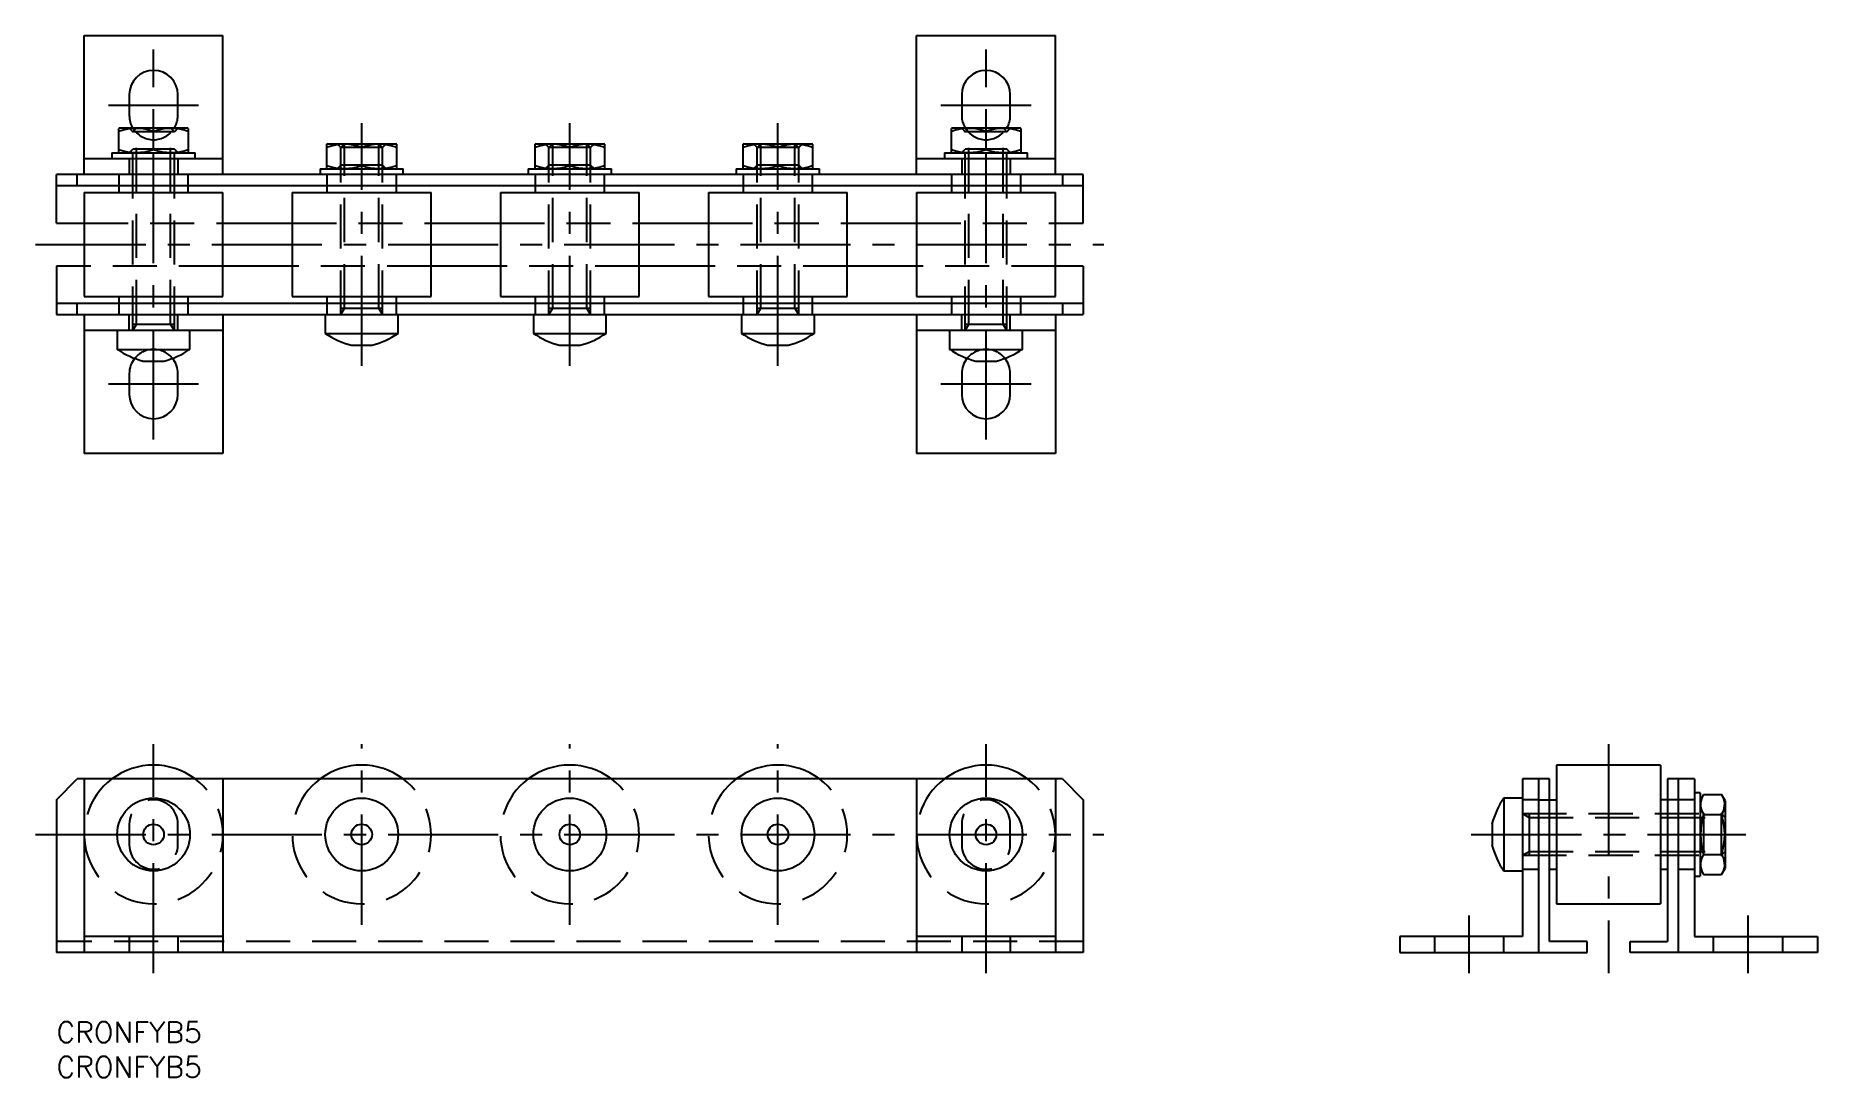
# Model space of a CAD drawing. Extents: x -3 to 254, y -8 to 142.
import ezdxf

# ---------------------------------------------------------------- set-up
doc = ezdxf.new("R2010")
doc.units = 0
doc.header["$LTSCALE"] = 0.5
doc.linetypes.add('CENTER', pattern=[50.8, 31.75, -6.35, 6.35, -6.35])
doc.linetypes.add('DASHED', pattern=[19.05, 12.7, -6.35])
for name, color, linetype in [('MSM_CENTER', 1, 'CENTER'), ('MSM_CONTINUOUS', 7, 'CONTINUOUS'), ('MSM_DASHED', 4, 'DASHED'), ('MSM_PART_NUMBER', 7, 'CONTINUOUS')]:
    doc.layers.add(name, color=color, linetype=linetype)
doc.styles.get("Standard").update_dxf_attribs({"font": 'txt.shx', "height": 3, "bigfont": 'bigfont.shx'})

# ---------------------------------------------------------------- blocks, each defined once
blk = doc.blocks.new('*U45')
at = {"layer": 'MSM_PART_NUMBER'}
blk.add_text('CRONFYB5', height=3, dxfattribs=at).set_placement((0, -3))
blk = doc.blocks.new('*U46')
at = {"layer": 'MSM_PART_NUMBER'}
blk.add_text('CRONFYB5', height=3, dxfattribs=at).set_placement((0, -8))

msp = doc.modelspace()

# ---------------------------------------------------------------- linework, layer by layer
at = {"layer": 'MSM_CENTER'}
for p, q in [((14, 83.91), (14, 140.11)), ((134, 83.91), (134, 140.11)), ((7.5, 132.11), (20.5, 132.11)), ((127.5, 132.11), (140.5, 132.11)), ((44, 94.51), (44, 129.51)), ((74, 94.51), (74, 129.51)), ((104, 94.51), (104, 129.51)), ((-3, 112.01), (151, 112.01)), ((20.5, 91.91), (7.5, 91.91)), ((140.5, 91.91), (127.5, 91.91)), ((14, 7), (14, 40)), ((44, 14), (44, 40)), ((74, 14), (74, 40)), ((104, 14), (104, 40)), ((134, 7), (134, 40)), ((223.74, 40), (223.74, 7)), ((-3, 27), (151, 27)), ((203.94, 27), (243.54, 27)), ((203.64, 7), (203.64, 15.3)), ((243.84, 7), (243.84, 15.3))]:
    msp.add_line(p, q, dxfattribs=at)
at = {"layer": 'MSM_CONTINUOUS'}
for p, q in [((4, 122.11), (4, 142.11)), ((4, 142.11), (24, 142.11)), ((24, 122.11), (24, 142.11)), ((124, 122.11), (124, 142.11)), ((124, 142.11), (144, 142.11)), ((144, 122.11), (144, 142.11)), ((10.5, 133.61), (10.5, 130.61)), ((17.5, 130.61), (17.5, 133.61)), ((130.5, 133.61), (130.5, 130.61)), ((137.5, 130.61), (137.5, 133.61)), ((9.1, 128.81), (9, 128.75)), ((9, 125.27), (9, 128.75)), ((9.1, 128.81), (18.9, 128.81)), ((19, 128.75), (18.9, 128.81)), ((19, 128.75), (19, 125.27)), ((129.1, 128.81), (129, 128.75)), ((129, 125.27), (129, 128.75)), ((129.1, 128.81), (138.9, 128.81)), ((139, 128.75), (138.9, 128.81)), ((139, 128.75), (139, 125.27)), ((14, 125.72), (14, 128.31)), ((39.1, 126.51), (39, 126.45)), ((39, 122.97), (39, 126.45)), ((39.1, 126.51), (48.9, 126.51)), ((44, 123.42), (44, 126.01)), ((49, 126.45), (48.9, 126.51)), ((49, 126.45), (49, 122.97)), ((69.1, 126.51), (69, 126.45)), ((69, 122.97), (69, 126.45)), ((69.1, 126.51), (78.9, 126.51)), ((74, 123.42), (74, 126.01)), ((79, 126.45), (78.9, 126.51)), ((79, 126.45), (79, 122.97)), ((99.1, 126.51), (99, 126.45)), ((99, 122.97), (99, 126.45)), ((99.1, 126.51), (108.9, 126.51)), ((104, 123.42), (104, 126.01)), ((109, 126.45), (108.9, 126.51)), ((109, 126.45), (109, 122.97)), ((134, 125.72), (134, 128.31)), ((4, 124.41), (24, 124.41)), ((8, 125.21), (8, 124.41)), ((8, 125.21), (20, 125.21)), ((9, 125.27), (9.1, 125.21)), ((18.9, 125.21), (19, 125.27)), ((20, 124.41), (20, 125.21)), ((124, 124.41), (144, 124.41)), ((128, 125.21), (128, 124.41)), ((128, 125.21), (140, 125.21)), ((129, 125.27), (129.1, 125.21)), ((138.9, 125.21), (139, 125.27)), ((140, 124.41), (140, 125.21)), ((0, 115.11), (0, 122.11)), ((148, 122.11), (0, 122.11)), ((3, 120.51), (3, 122.11)), ((38, 122.91), (38, 122.11)), ((38, 122.91), (50, 122.91)), ((39, 122.97), (39.1, 122.91)), ((48.9, 122.91), (49, 122.97)), ((50, 122.11), (50, 122.91)), ((68, 122.91), (68, 122.11)), ((68, 122.91), (80, 122.91)), ((69, 122.97), (69.1, 122.91)), ((78.9, 122.91), (79, 122.97)), ((80, 122.11), (80, 122.91)), ((98, 122.91), (98, 122.11)), ((98, 122.91), (110, 122.91)), ((99, 122.97), (99.1, 122.91)), ((108.9, 122.91), (109, 122.97)), ((110, 122.11), (110, 122.91)), ((145, 122.11), (145, 120.51)), ((148, 115.11), (148, 122.11)), ((0, 120.51), (148, 120.51)), ((4, 119.51), (4, 104.51)), ((4, 119.51), (24, 119.51)), ((9, 120.51), (9, 119.51)), ((19, 119.51), (19, 120.51)), ((24, 104.51), (24, 119.51)), ((34, 119.51), (34, 104.51)), ((34, 119.51), (54, 119.51)), ((39, 120.51), (39, 119.51)), ((49, 119.51), (49, 120.51)), ((54, 104.51), (54, 119.51)), ((64, 119.51), (64, 104.51)), ((64, 119.51), (84, 119.51)), ((69, 120.51), (69, 119.51)), ((79, 119.51), (79, 120.51)), ((84, 104.51), (84, 119.51)), ((94, 119.51), (94, 104.51)), ((94, 119.51), (114, 119.51)), ((99, 120.51), (99, 119.51)), ((109, 119.51), (109, 120.51)), ((114, 104.51), (114, 119.51)), ((124, 119.51), (124, 104.51)), ((124, 119.51), (144, 119.51)), ((129, 120.51), (129, 119.51)), ((139, 119.51), (139, 120.51)), ((144, 104.51), (144, 119.51)), ((0, 115.11), (4, 115.11)), ((24, 115.11), (34, 115.11)), ((54, 115.11), (64, 115.11)), ((84, 115.11), (94, 115.11)), ((114, 115.11), (124, 115.11)), ((144, 115.11), (148, 115.11)), ((0, 108.91), (0, 101.91)), ((4, 108.91), (0, 108.91)), ((34, 108.91), (24, 108.91)), ((64, 108.91), (54, 108.91)), ((94, 108.91), (84, 108.91)), ((124, 108.91), (114, 108.91)), ((148, 108.91), (144, 108.91)), ((148, 108.91), (148, 101.91)), ((148, 103.51), (0, 103.51)), ((3, 101.91), (3, 103.51)), ((4, 104.51), (24, 104.51)), ((9, 104.51), (9, 103.51)), ((19, 103.51), (19, 104.51)), ((34, 104.51), (54, 104.51)), ((39, 104.51), (39, 103.51)), ((49, 103.51), (49, 104.51)), ((64, 104.51), (84, 104.51)), ((69, 104.51), (69, 103.51)), ((79, 103.51), (79, 104.51)), ((94, 104.51), (114, 104.51)), ((99, 104.51), (99, 103.51)), ((109, 103.51), (109, 104.51)), ((124, 104.51), (144, 104.51)), ((129, 104.51), (129, 103.51)), ((139, 103.51), (139, 104.51)), ((145, 103.51), (145, 101.91)), ((0, 101.91), (148, 101.91)), ((4, 101.91), (4, 81.91)), ((24, 101.91), (24, 81.91)), ((38.75, 101.91), (38.75, 99.2)), ((49.25, 99.2), (49.25, 101.91)), ((68.75, 101.91), (68.75, 99.2)), ((79.25, 99.2), (79.25, 101.91)), ((98.75, 101.91), (98.75, 99.2)), ((109.25, 99.2), (109.25, 101.91)), ((124, 101.91), (124, 81.91)), ((144, 101.91), (144, 81.91)), ((24, 99.61), (4, 99.61)), ((8.75, 99.61), (8.75, 96.9)), ((19.25, 96.9), (19.25, 99.61)), ((38.75, 99.2), (49.25, 99.2)), ((68.75, 99.2), (79.25, 99.2)), ((98.75, 99.2), (109.25, 99.2)), ((144, 99.61), (124, 99.61)), ((128.75, 99.61), (128.75, 96.9)), ((139.25, 96.9), (139.25, 99.61)), ((8.75, 96.9), (19.25, 96.9)), ((12.51, 95.21), (15.49, 95.21)), ((42.51, 97.51), (45.49, 97.51)), ((72.51, 97.51), (75.49, 97.51)), ((102.51, 97.51), (105.49, 97.51)), ((128.75, 96.9), (139.25, 96.9)), ((132.51, 95.21), (135.49, 95.21)), ((10.5, 93.41), (10.5, 90.41)), ((17.5, 90.41), (17.5, 93.41)), ((130.5, 93.41), (130.5, 90.41)), ((137.5, 90.41), (137.5, 93.41)), ((24, 81.91), (4, 81.91)), ((144, 81.91), (124, 81.91)), ((216.24, 37), (216.24, 17)), ((231.24, 37), (216.24, 37)), ((231.24, 37), (231.24, 17)), ((0, 32), (3, 35)), ((145, 35), (3, 35)), ((4, 35), (4, 10)), ((24, 35), (24, 10)), ((124, 35), (124, 10)), ((144, 35), (144, 10)), ((145, 35), (148, 32)), ((215.24, 35), (211.34, 35)), ((211.34, 35), (211.34, 12.3)), ((213.64, 35), (213.64, 10)), ((215.24, 11.6), (215.24, 35)), ((232.24, 35), (232.24, 11.6)), ((236.14, 35), (232.24, 35)), ((233.84, 10), (233.84, 35)), ((236.14, 35), (236.14, 12.3)), ((0, 32), (0, 10)), ((148, 32), (148, 10)), ((208.63, 32.25), (208.63, 21.75)), ((211.34, 32.25), (208.63, 32.25)), ((213.64, 32), (216.24, 32)), ((233.84, 32), (231.24, 32)), ((236.94, 33), (236.14, 33)), ((236.94, 33), (236.94, 21)), ((237.44, 32.77), (236.94, 31.9)), ((237.44, 32.77), (240.03, 32.77)), ((240.54, 31.9), (240.03, 32.77)), ((240.54, 31.9), (240.54, 22.1)), ((206.94, 28.49), (206.94, 25.51)), ((237.44, 29.89), (240.03, 29.89)), ((237.44, 24.11), (240.03, 24.11)), ((208.63, 21.75), (211.34, 21.75)), ((215.24, 22), (216.24, 22)), ((231.24, 22), (232.24, 22)), ((236.14, 21), (236.94, 21)), ((236.94, 22.1), (237.44, 21.23)), ((237.44, 21.23), (240.03, 21.23)), ((240.03, 21.23), (240.54, 22.1)), ((216.24, 17), (231.24, 17)), ((24, 12.3), (4, 12.3)), ((144, 12.3), (124, 12.3)), ((211.34, 12.3), (193.64, 12.3)), ((193.64, 12.3), (193.64, 10)), ((220.64, 11.6), (215.24, 11.6)), ((220.64, 10), (220.64, 11.6)), ((226.84, 11.6), (232.24, 11.6)), ((226.84, 10), (226.84, 11.6)), ((236.14, 12.3), (253.84, 12.3)), ((253.84, 12.3), (253.84, 10)), ((148, 10), (0, 10)), ((193.64, 10), (220.64, 10)), ((253.84, 10), (226.84, 10))]:
    msp.add_line(p, q, dxfattribs=at)
for centre, radius in [((14, 27), 5.25), ((44, 27), 5.25), ((74, 27), 5.25), ((104, 27), 5.25), ((134, 27), 5.25), ((14, 27), 1.49), ((44, 27), 1.49), ((74, 27), 1.49), ((104, 27), 1.49), ((134, 27), 1.49)]:
    msp.add_circle(centre, radius, dxfattribs=at)
for centre, radius, start, end in [((14, 133.61), 3.5, 0, 180), ((134, 133.61), 3.5, 0, 180), ((11.5, 121.38), 7.37, 70.1592, 109.8408), ((14, 130.61), 3.5, 180, 210.9497), ((16.5, 121.38), 7.37, 70.1592, 109.8408), ((14, 130.61), 3.5, 329.0503, 0), ((131.5, 121.38), 7.37, 70.1592, 109.8408), ((134, 130.61), 3.5, 180, 210.9497), ((136.5, 121.38), 7.37, 70.1592, 109.8408), ((134, 130.61), 3.5, 329.0503, 0), ((41.5, 119.08), 7.37, 70.1592, 109.8408), ((46.5, 119.08), 7.37, 70.1592, 109.8408), ((71.5, 119.08), 7.37, 70.1592, 109.8408), ((76.5, 119.08), 7.37, 70.1592, 109.8408), ((101.5, 119.08), 7.37, 70.1592, 109.8408), ((106.5, 119.08), 7.37, 70.1592, 109.8408), ((11.5, 132.64), 7.37, 250.1592, 289.8408), ((16.5, 132.64), 7.37, 250.1592, 289.8408), ((41.5, 130.34), 7.37, 250.1592, 289.8408), ((46.5, 130.34), 7.37, 250.1592, 289.8408), ((71.5, 130.34), 7.37, 250.1592, 289.8408), ((76.5, 130.34), 7.37, 250.1592, 289.8408), ((101.5, 130.34), 7.37, 250.1592, 289.8408), ((106.5, 130.34), 7.37, 250.1592, 289.8408), ((131.5, 132.64), 7.37, 250.1592, 289.8408), ((136.5, 132.64), 7.37, 250.1592, 289.8408), ((45.54, 109.25), 12.12, 235.9445, 255.5214), ((42.46, 109.25), 12.12, 284.4786, 304.0555), ((75.54, 109.25), 12.12, 235.9445, 255.5214), ((72.46, 109.25), 12.12, 284.4786, 304.0555), ((105.54, 109.25), 12.12, 235.9445, 255.5214), ((102.46, 109.25), 12.12, 284.4786, 304.0555), ((15.54, 106.95), 12.12, 235.9445, 255.5214), ((14, 93.41), 3.5, 141.2477, 180), ((12.46, 106.95), 12.12, 284.4786, 304.0555), ((14, 93.41), 3.5, 0, 38.7523), ((135.54, 106.95), 12.12, 235.9445, 255.5214), ((134, 93.41), 3.5, 141.2477, 180), ((132.46, 106.95), 12.12, 284.4786, 304.0555), ((134, 93.41), 3.5, 0, 38.7523), ((14, 90.41), 3.5, 180, 0), ((134, 90.41), 3.5, 180, 0), ((14, 27), 10, 53.1301, 126.8699), ((44, 27), 10, 53.1301, 126.8699), ((74, 27), 10, 53.1301, 126.8699), ((104, 27), 10, 53.1301, 126.8699), ((134, 27), 10, 53.1301, 126.8699), ((218.67, 25.46), 12.12, 145.9445, 165.5214), ((239.55, 31.33), 2.56, 154.3574, 214.3573), ((237.92, 31.33), 2.56, 325.6427, 25.6426), ((246.6, 27), 9.61, 162.5124, 197.4876), ((230.87, 27), 9.61, 342.5124, 17.4876), ((218.67, 28.54), 12.12, 194.4786, 214.0555), ((239.55, 22.67), 2.56, 145.6427, 205.6426), ((237.92, 22.67), 2.56, 334.3574, 34.3573)]:
    msp.add_arc(centre, radius, start, end, dxfattribs=at)
at = {"layer": 'MSM_DASHED'}
for p, q in [((10.46, 128.81), (11, 128.27)), ((11.54, 128.81), (11, 128.27)), ((11.54, 100.55), (11.54, 128.81)), ((16.46, 128.81), (17, 128.27)), ((16.46, 100.55), (16.46, 128.81)), ((17.54, 128.81), (17, 128.27)), ((130.46, 128.81), (131, 128.27)), ((131.54, 128.81), (131, 128.27)), ((131.54, 100.55), (131.54, 128.81)), ((136.46, 100.55), (136.46, 128.81)), ((136.46, 128.81), (137, 128.27)), ((137.54, 128.81), (137, 128.27)), ((17, 128.27), (11, 128.27)), ((11, 99.61), (11, 128.27)), ((17, 99.61), (17, 128.27)), ((40.46, 126.51), (41, 125.97)), ((41.54, 126.51), (41, 125.97)), ((47, 125.97), (41, 125.97)), ((41, 101.91), (41, 125.97)), ((41.54, 102.85), (41.54, 126.51)), ((46.46, 126.51), (47, 125.97)), ((46.46, 102.85), (46.46, 126.51)), ((47.54, 126.51), (47, 125.97)), ((47, 101.91), (47, 125.97)), ((70.46, 126.51), (71, 125.97)), ((71.54, 126.51), (71, 125.97)), ((77, 125.97), (71, 125.97)), ((71, 101.91), (71, 125.97)), ((71.54, 102.85), (71.54, 126.51)), ((76.46, 126.51), (77, 125.97)), ((76.46, 102.85), (76.46, 126.51)), ((77.54, 126.51), (77, 125.97)), ((77, 101.91), (77, 125.97)), ((100.46, 126.51), (101, 125.97)), ((101.54, 126.51), (101, 125.97)), ((107, 125.97), (101, 125.97)), ((101, 101.91), (101, 125.97)), ((101.54, 102.85), (101.54, 126.51)), ((106.46, 126.51), (107, 125.97)), ((106.46, 102.85), (106.46, 126.51)), ((107.54, 126.51), (107, 125.97)), ((107, 101.91), (107, 125.97)), ((131, 99.61), (131, 128.27)), ((137, 128.27), (131, 128.27)), ((137, 99.61), (137, 128.27)), ((10.46, 125.21), (11, 125.75)), ((10.5, 124.41), (10.5, 122.11)), ((17, 125.75), (11, 125.75)), ((17.54, 125.21), (17, 125.75)), ((17.5, 124.41), (17.5, 122.11)), ((40.46, 122.91), (41, 123.45)), ((47, 123.45), (41, 123.45)), ((47.54, 122.91), (47, 123.45)), ((70.46, 122.91), (71, 123.45)), ((77, 123.45), (71, 123.45)), ((77.54, 122.91), (77, 123.45)), ((100.46, 122.91), (101, 123.45)), ((107, 123.45), (101, 123.45)), ((107.54, 122.91), (107, 123.45)), ((130.46, 125.21), (131, 125.75)), ((130.5, 124.41), (130.5, 122.11)), ((137, 125.75), (131, 125.75)), ((137.54, 125.21), (137, 125.75)), ((137.5, 124.41), (137.5, 122.11)), ((9, 122.11), (9, 120.51)), ((19, 120.51), (19, 122.11)), ((39, 122.11), (39, 120.51)), ((49, 120.51), (49, 122.11)), ((69, 122.11), (69, 120.51)), ((79, 120.51), (79, 122.11)), ((99, 122.11), (99, 120.51)), ((109, 120.51), (109, 122.11)), ((129, 122.11), (129, 120.51)), ((139, 120.51), (139, 122.11)), ((4, 115.11), (24, 115.11)), ((34, 115.11), (54, 115.11)), ((64, 115.11), (84, 115.11)), ((94, 115.11), (114, 115.11)), ((124, 115.11), (144, 115.11)), ((24, 108.91), (4, 108.91)), ((54, 108.91), (34, 108.91)), ((84, 108.91), (64, 108.91)), ((114, 108.91), (94, 108.91)), ((144, 108.91), (124, 108.91)), ((9, 103.51), (9, 101.91)), ((19, 101.91), (19, 103.51)), ((39, 103.51), (39, 101.91)), ((41, 102.85), (47, 102.85)), ((41, 101.91), (41.54, 102.85)), ((47, 101.91), (46.46, 102.85)), ((49, 101.91), (49, 103.51)), ((69, 103.51), (69, 101.91)), ((71, 102.85), (77, 102.85)), ((71, 101.91), (71.54, 102.85)), ((77, 101.91), (76.46, 102.85)), ((79, 101.91), (79, 103.51)), ((99, 103.51), (99, 101.91)), ((101, 102.85), (107, 102.85)), ((101, 101.91), (101.54, 102.85)), ((107, 101.91), (106.46, 102.85)), ((109, 101.91), (109, 103.51)), ((129, 103.51), (129, 101.91)), ((139, 101.91), (139, 103.51)), ((10.5, 99.61), (10.5, 101.91)), ((11, 100.55), (17, 100.55)), ((11, 99.61), (11.54, 100.55)), ((17, 99.61), (16.46, 100.55)), ((17.5, 99.61), (17.5, 101.91)), ((130.5, 99.61), (130.5, 101.91)), ((131, 99.61), (131.54, 100.55)), ((131, 100.55), (137, 100.55)), ((137, 99.61), (136.46, 100.55)), ((137.5, 99.61), (137.5, 101.91)), ((213.64, 32), (211.34, 32)), ((236.14, 32), (233.84, 32)), ((10.5, 28.5), (10.5, 25.5)), ((17.5, 25.5), (17.5, 28.5)), ((130.5, 28.5), (130.5, 25.5)), ((137.5, 25.5), (137.5, 28.5)), ((211.34, 30), (240, 30)), ((211.34, 30), (212.27, 29.46)), ((212.27, 30), (212.27, 24)), ((212.27, 29.46), (240.54, 29.46)), ((236.94, 30.54), (237.48, 30)), ((237.48, 24), (237.48, 30)), ((240.54, 30.54), (240, 30)), ((240, 24), (240, 30)), ((240.54, 29.46), (240, 30)), ((211.34, 24), (212.27, 24.54)), ((211.34, 24), (240, 24)), ((212.27, 24.54), (240.54, 24.54)), ((236.94, 23.46), (237.48, 24)), ((240.54, 24.54), (240, 24)), ((240.54, 23.46), (240, 24)), ((211.34, 22), (213.64, 22)), ((233.84, 22), (236.14, 22)), ((148, 11.6), (0, 11.6)), ((10.5, 12.3), (10.5, 10)), ((17.5, 12.3), (17.5, 10)), ((130.5, 12.3), (130.5, 10)), ((137.5, 12.3), (137.5, 10)), ((198.64, 12.3), (198.64, 10)), ((208.64, 10), (208.64, 12.3)), ((238.84, 12.3), (238.84, 10)), ((248.84, 10), (248.84, 12.3))]:
    msp.add_line(p, q, dxfattribs=at)
for centre, radius, start, end in [((14, 130.61), 3.5, 210.9497, 329.0503), ((134, 130.61), 3.5, 210.9497, 329.0503), ((14, 93.41), 3.5, 38.7523, 141.2477), ((134, 93.41), 3.5, 38.7523, 141.2477), ((14, 27), 10, 126.8699, 53.1301), ((44, 27), 10, 126.8699, 53.1301), ((74, 27), 10, 126.8699, 53.1301), ((104, 27), 10, 126.8699, 53.1301), ((134, 27), 10, 126.8699, 53.1301), ((14, 28.5), 3.5, 0, 180), ((134, 28.5), 3.5, 0, 180), ((14, 25.5), 3.5, 180, 0), ((134, 25.5), 3.5, 180, 0)]:
    msp.add_arc(centre, radius, start, end, dxfattribs=at)

# ---------------------------------------------------------------- block references
at = {"layer": 'MSM_CONTINUOUS'}
for name in ['*U45', '*U46']:
    msp.add_blockref(name, (0, 0), dxfattribs=at)

doc.saveas('drawing.dxf')
